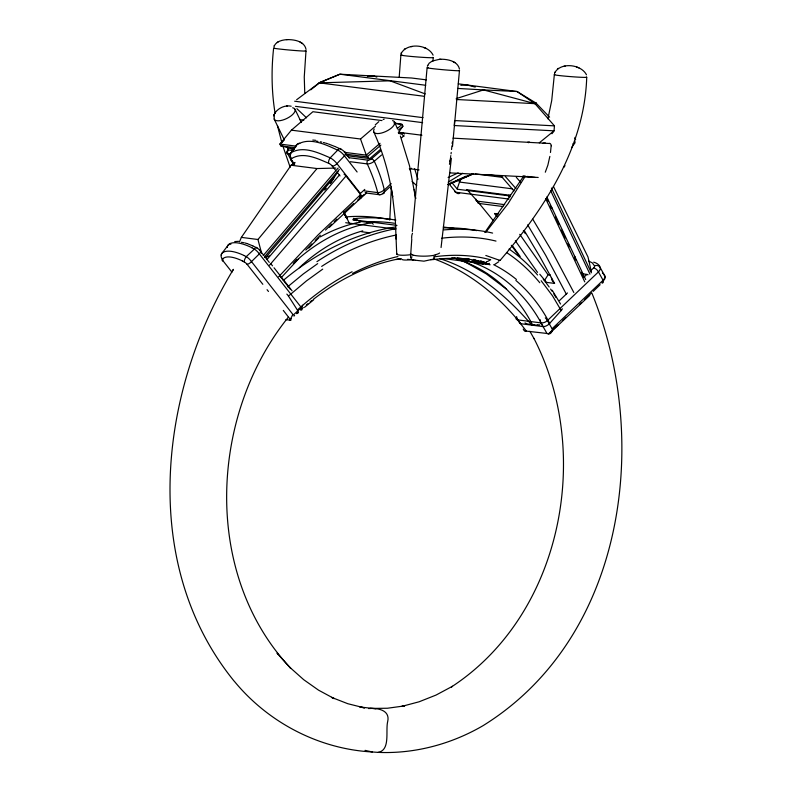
<?xml version="1.0" encoding="UTF-8"?>
<svg xmlns="http://www.w3.org/2000/svg" width="792" height="792" viewBox="0 0 792 792"><rect width="100%" height="100%" fill="white"/><g stroke="black" fill="none" stroke-linecap="round" stroke-linejoin="round"><path stroke-width="1.19" d="M510.553 196.03L457.35 189.219L457.449 188.11L459.518 182.061L512.068 188.793M384.546 191.456L384.546 191.416A8.653 3.821 50 0 0 384.526 190.872L384.348 189.981L391.169 183.576M395.99 239.006L396.04 236.679M540.075 319.592L540.609 322.255L546.955 333.422M516.592 316.582L517.453 319.73L526.383 331.115L546.985 333.462M389.773 220.117L391.406 186.942M551.361 277.606L552.163 280.606L554.558 283.397L545.302 282.209M468.656 260.716L468.963 258.608M410.583 256.172L411.791 239.075M554.351 74.656L551.717 100.534L547.916 118.82M400.881 54.994L399.178 77.418M452.311 142.085L452.173 143.689M586.723 77.25C584.526 147.589 544.451 208.831 500 260.489L499 260.35M427.106 67.766L412.325 231.412M432.957 61.133L433.254 57.588M458.281 83.833L517.037 91.516L534.996 103.673L554.449 125.859L554.034 130.838L551.974 133.739M273.636 48.104C271.23 69.736 271.567 91.684 275.072 113.187M443.381 258.568L485.1 263.914L485.12 262.37A213.206 148.797 -51.7 0 0 432.947 259.608L430.541 259.627M452.509 146.451L459.459 70.636M305.989 50.975L304.257 77.032L304.772 93.416M451.361 158.36L441.065 247.52M451.955 145.817L451.559 149.52M451.222 152.42L451.044 153.866M450.816 155.618L450.737 156.212M450.618 157.113L450.509 157.905M450.48 158.113L450.391 158.707M450.311 159.212L450.183 160.113M550.48 152.49L551.153 145.837M450.163 160.212L450.064 160.806M360.182 196.505L360.38 193.476L336.937 163.647A8.187 2.881 40.8 0 0 330.185 157.816C318.305 152.777 303.405 145.471 291.01 152.727A8.187 3.742 36.3 0 0 290.288 155.242M450.054 160.905L449.955 161.499M449.925 161.697L449.47 164.33M549.846 156.42L547.856 165.191L545.292 172.21M384.457 192.189L384.239 192.793M273.745 115.83L274.052 114.741L273.715 115.959C275.368 109.444 284.189 104.584 291.179 106.207M554.548 73.141C560.231 61.806 581.17 64.122 586.486 74.824M401.128 53.49C407.029 42.461 427.908 44.253 433.095 55.173M554.578 73.042L554.836 72.23M401.445 52.579L401.158 53.391M427.7 65.35L427.403 66.152L429.135 63.221L432.214 61.053L439.59 59.271M544.401 280.635L548.074 274.834L519.75 234.333M274.27 45.788C276.547 41.352 281.982 40.016 286.565 39.669M273.983 46.5L274.309 45.698M239.491 241.817L241.372 237.382L291.09 165.231L294.99 162.469L293.624 164.528M524.957 176.705L508.009 203.722L485.783 232.294M330.947 182.615L331.452 181.744M331.878 181.002L332.234 180.388M332.383 180.14L333.739 177.794L266.201 256.945L266.904 256.776M528.68 142.748L529.204 141.877M232.155 271.468L233.333 269.498M233.402 269.349C159.172 391.654 138.956 563.666 233.937 680.892L234.699 681.734C268.528 722.71 319.117 749.103 372.299 751.974L378.121 752.38C414.86 753.964 451.559 744.054 483.229 725.561L484.239 724.918C625.888 636.016 651.341 438.738 591.832 292.981M330.284 183.595L338.036 171.488M275.18 112.622L274.834 113.137M296.178 145.342C309.147 135.986 326.462 145.005 339.144 150.856A8.247 2.911 40.9 0 1 344.451 155.856L357.113 171.993M484.803 232.521L523.839 175.953M563.845 167.35L564.993 165.677M571.477 147.767L574.735 143.055M398.267 132.779L402.92 126.175L402.069 124.403L393.802 122.829M291.01 152.727L296.723 144.758A4.188 3.812 59.9 0 1 299.802 143.303M221.404 255.311A7.197 3.376 37.2 0 1 221.79 253.47L228.472 244.827M288.258 317.265C209.494 415.345 201.97 574.032 290.674 668.25L277.071 653.222L277.834 654.063M382.001 120.572L312.899 111.721L291.416 130.155L279.893 144.065L280.744 145.837L293.852 149.153M375.23 124.889L378.833 121.651M261.538 253.064L257.964 239.501L316.998 168.547L335.828 168.062M263.231 255.519L338.174 168.003M264.38 256.984L339.322 169.468M267.151 259.321L339.629 174.804M269.498 265.211L346.005 176.002A4.079 1.574 37.2 0 0 344.045 174.19M541.144 280.734L552.559 295.881L561.182 310.543L561.706 309.88A5.425 2.614 -33.7 0 0 562.32 308.741M561.191 310.523L549.133 323.987A5.425 2.604 -33.7 0 1 543.708 326.591L543.144 326.591M549.697 323.413C541.382 307.108 529.818 292.357 515.869 280.437M278.626 276.794L318.275 234.699L360.637 194.585L346.005 176.002M281.19 277.725L298.663 258.737M324.661 190.04L326.324 188.229M293.218 263.389L296.564 259.806M305.831 250.044L311.781 243.896M336.937 163.647L344.461 155.856A4.188 2.148 -38 0 0 344.599 151.975M330.195 157.826L337.798 150.044M308.791 248.094L319.027 237.61M315.196 240.412L320.334 235.224M325.512 230.086L331.581 224.156M291.426 318.552L289.803 320.136L285.912 319.641M259.687 250.232A3.693 1.426 37.2 0 0 257.004 248.005A4.247 1.376 -61 0 0 254.371 249.054A7.227 2.564 42.6 0 1 259.321 253.915L251.49 261.598A4.168 1.851 -40.7 0 1 246.995 264.251A3.683 1.426 37.2 0 0 244.193 261.924L242.312 260.994M221.819 253.49L222.582 252.856M329.383 227.324L361.172 197.703M583.704 277.418L586.991 274.27M590.278 271.121L593.574 267.953A3.693 1.633 -28.7 0 0 594.525 265.924L592.386 262.964L588.892 261.142M600.148 267.419A7.227 3.802 -29.1 0 1 598.435 271.923L547.411 320.572A5.108 2.881 -30.6 0 1 541.134 322.73M584.555 299.653L591.466 293.05M593.198 291.387L600.158 284.724M334.194 221.631L336.818 219.117M559.528 300.534L567.468 292.961M579.417 304.564L581.13 302.93M589.713 295.436L549.846 333.185M293.971 316.097L294.614 315.493M562.726 320.423L566.003 317.325M259.36 253.925L301.307 307.514L293.337 315.008L251.49 261.598A7.197 2.534 42.4 0 0 246.243 256.608L244.203 255.628M557.885 324.997L548.569 333.769A6.128 2.673 -28 0 1 547.203 333.759M299.317 267.736C317.216 250.787 338.887 237.461 362.746 230.858M296.545 313.682L297.832 312.484M360.38 193.476L364.795 189.407M343.847 212.494L353.608 203.544M389.743 187.041L382.536 193.684A5.524 3.317 -65.6 0 1 377.804 192.624L364.468 190.882M295.376 261.558C316.463 242.164 342.629 227.759 371.012 222.77L360.707 221.453M297.792 310.692L288.466 296.069L306.454 280.903L322.72 269.132M297.396 309.999C313.939 295.05 332.175 281.823 352.103 271.745M287.684 286.793L303.257 273.973L317.691 263.607M301.148 309.345L303.287 307.514M358.974 199.633L365.845 193.713M434.184 258.558L433.63 258.984M498.812 261.687L494.772 264.399M283.556 140.907L279.893 144.065L295.703 146.084M291.416 130.155L360.518 139.006L375.457 126.185M380.031 143.312L366.27 155.133L344.372 152.321M397.475 128.344L402.069 124.403L394.762 123.463M380.893 145.085L367.122 156.905L345.223 154.094M398.327 130.116L402.92 126.175M346.906 155.678L369.755 158.598L380.497 149.381M367.973 160.132A2.693 1.119 -25.7 0 0 371.478 158.826L380.615 150.985M377.725 192.575A138.719 68.053 49.4 0 0 367.26 163.895A5.376 2.237 -25.7 0 0 374.25 161.261L381.566 154.984M401.663 137.739L403.484 136.175A1.346 1.02 -81.3 0 1 404.316 135.976M358.717 199.129L357.835 199.881A4.534 1.742 37 0 0 358.796 199.752M359.598 198.366L364.003 194.594M365.765 193.08L366.647 192.327M283.229 280.467C315.365 253.39 354.093 233.155 395.931 226.918M409.583 169.755L411.404 168.26M306.316 304.969L307.84 303.722M304.504 307.336L313.662 299.841M539.312 142.808L554.034 130.838L454.222 125.532L454.638 120.562L554.449 125.859M310.761 89.813L320.275 82.239L339.936 74.21L411.632 78.012L426.363 79.853M223.403 258.568L222.77 259.132A3.683 1.426 37.2 0 0 223.304 261.182L231.957 272.181M310.127 301.871L311.662 300.663M313.206 299.465C338.432 279.873 367.736 264.865 399.257 258.776M296.624 99.742L319.235 82.843L323.908 81.804M294.673 164.102L292.119 160.855A4.138 1.604 37.2 0 1 291.674 158.509C303.346 151.51 317.503 158.539 328.72 163.33A4.128 1.594 37.2 0 1 332.264 166.063L335.323 169.953M558.261 68.35L557.429 68.914M404.979 48.777L404.276 49.233M278.071 41.927L277.259 42.431M448.193 182.16L462.746 173.26M456.36 99.495L534.996 103.673L536.036 103.069L549.598 117.147M433.402 259.123L423.948 261.172L415.236 260.212M448.133 177.487L458.202 172.894M448.183 184.298L466.191 176.121M502.742 177.17L501.742 177.24L501.356 176.388L488.06 174.656M448.163 184.516L472.883 173.666M448.282 184.556L473.23 173.785M448.252 184.625L473.141 173.973M424.433 96.317L319.235 82.843L339.936 74.21L425.69 85.269M264.756 257.519L269.428 255.945M456.182 98.634L483.506 89.912L517.037 91.516L536.036 103.069L533.59 102.752M383.17 119.503L384.179 119.196M290.832 320.097L283.298 310.415M396.079 259.558L401.306 258.529M565.161 66.142L563.953 66.32M412.127 46.53L410.899 46.708M234.729 241.58L238.639 241.322M539.788 324.829L537.768 325.007M367.419 76.547L373.468 75.814L376.814 77.101M368.557 708.573C376.962 707.761 390.377 709.761 387.704 721.472C385.348 730.709 390.684 750.133 378.121 752.38M286.526 105.999L287.526 105.89M486.437 262.439L485.872 262.449M460.845 85.318L466.874 84.902L475.22 87.09M287.625 39.62C294.515 39.541 304.573 41.342 306.039 49.411M440.639 59.222C447.668 59.162 457.697 61.014 459.469 69.062M510.583 194.911L508.543 195.04M439.481 59.271L440.748 59.212M286.457 39.669L287.734 39.61M410.642 257.053L412.107 256.984M414.919 260.073L407.583 259.33M538.213 177.458L450.024 172.904M319.235 82.843L390.1 80.824L425.235 93.921M370.102 708.434L387.397 708.246L404.722 705.87L401.821 706.375L419.067 701.801L435.996 695.089L452.45 686.298L451.44 686.941C562.231 614.612 593.178 453.222 533.877 338.273L534.145 338.788L529.878 331.294M545.53 143.055L544.302 143.035A3.435 3.039 -89.2 0 0 542.748 143.461M453.004 138.145L549.549 143.5M535.115 177.418L522.512 176.22M457.647 88.427L483.506 89.912L534.996 103.673M528.66 176.557L527.076 176.438M524.294 176.24L525.789 176.349M299.752 119.622L302.564 119.978A3.455 3.297 -78.5 0 1 303.752 120.414M312.8 140.055L315.711 140.323M534.154 324.908L528.046 324.067A30.71 13.256 -27.4 0 1 526.175 323.522L524.997 322.928M439.758 258.628C476.665 270.181 507.217 296.792 531.868 325.086A5.475 2.633 -33.6 0 0 532.749 324.958L533.62 324.71A5.425 2.623 -33.7 0 0 534.026 324.562M241.342 242.303L244.055 242.748M531.244 325.067L520.898 323.74C498.287 295.852 469.478 272.181 435.61 259.479M360.707 221.443L360.093 221.453A5.415 3.406 81.2 0 0 359.36 221.691L358.816 222.097A5.425 3.406 81.4 0 0 358.608 222.305M360.053 706.979L375.923 708.84M316.513 141.174L317.978 141.362M398.97 132.323L421.918 135.234M475.101 173.874L501.861 177.289M448.411 183.14L455.895 192.258L508.999 199.059M294.654 101.218L423.047 117.661M295.465 106.346L422.621 122.641M398.633 133.472L400.712 133.739A2.663 1.307 49.4 0 1 403.494 136.175M280.744 145.837L295.347 147.708M294.258 148.926L290.288 148.421L294.06 149.144M287.862 150.104A2.663 1.307 49.4 0 1 288.565 148.213A2.693 1.119 -25.7 0 0 288.506 149.955L293.466 150.589M349.094 157.717L367.963 160.142A2.703 2.02 -82.6 0 0 367.25 163.875M409.345 168.656L419.077 169.914M287.159 150.965A5.376 2.237 -25.7 0 0 287.803 153.707L290.773 154.094M350.351 161.726L367.231 163.895M291.09 165.231L316.998 168.547M466.468 189.496L466.755 189.654A3.92 1.742 -28.8 0 0 467.26 189.783L508.048 195.02L509.741 197.515M477.319 201.148L504.682 204.653M502.93 206.524L479.388 203.504L467.25 189.793M365.102 192.882L379.734 194.763M497.01 216.612L494.525 213.494L498.356 213.989M443.312 227.027L454.281 228.433M396.98 225.383L353.103 219.77L353.539 218.711A242.372 176.596 66.1 0 1 395.852 220.097M345.698 222.72L395.832 229.135M361.548 231.739L370.121 232.838M451.777 257.826L468.874 259.934A5.584 5.277 -87.6 0 1 466.191 258.588M548.193 274.715L550.311 274.982M241.372 237.382L257.964 239.501M517.552 319.879L540.986 322.879M372.299 751.974L365.053 750.37M455.935 192.308L455.895 192.258A5.524 3.416 78.3 0 0 459.677 193.198M354.242 218.79L354.856 218.939A5.722 5.316 -65.9 0 1 357.657 220.325M359.984 707.048L364.567 707.909L347.807 703.712L331.551 697.376L334.224 698.613L318.562 690.169L303.732 679.714L289.852 667.359M320.265 141.758L321.839 142.095M582.219 273.557L588.109 274.774M532.462 102.128L536.036 103.069M371.309 222.829L371.596 222.918A5.435 3.406 81.3 0 1 373.24 224.245M245.025 242.986L247.035 243.58M323.463 142.501L325.126 142.956M475.289 260.142L483.724 263.409L490.129 264.815L480.793 260.885M497.673 214.969L494.525 213.494M325.967 143.213L327.68 143.748M412.988 255.192L410.395 253.826M423.75 47.52L425.849 48.253M576.705 67.102L578.932 67.864M485.823 255.47L499.95 260.439M247.55 243.748L252.767 245.867M328.551 144.045L335.58 146.777M400.91 259.618L399.584 259.043M336.253 147.074L341.045 149.282A4.128 1.594 37.3 0 1 344.54 152.024M474.883 259.954L473.725 259.41M463.023 260.806L486.189 273.824L506.494 289.139M252.985 245.975L257.004 248.005M251.955 247.837L254.371 249.084L246.253 256.628A4.227 1.445 -62.1 0 0 244.193 261.934M453.064 61.618L454.945 62.657M299.97 42.006L302.584 43.6M525.373 330.799L525.393 330.818A6.128 2.713 -28.8 0 0 526.383 331.155M369.379 158.875L366.27 155.133L360.518 139.006M412.147 181.516L416.721 185.615M296.881 108.692L306.553 117.84M501.356 176.388L513.978 190.912M505.316 176.448L515.988 188.605M516.275 177.279L520.641 182.289M451.47 182.12L457.35 189.219M477.487 201.346L493.119 220.443M458.123 180.111L459.608 181.893A190.832 102.049 -41.5 0 1 460.964 179.24M539.778 274.22L545.985 281.724M543.243 279.16L544.757 281.091M336.877 171.923L340.015 175.903M263.805 255.45L259.697 250.232A4.227 1.901 -39.5 0 1 259.311 253.915M247.015 264.211L262.835 284.308M344.56 152.024L345.579 153.331M346.609 154.638L349.203 157.954M271.012 263.954L272.517 265.855M274.012 267.765L292.06 290.793M265.172 257.182L269.26 262.38M280.022 276.081L290.456 289.397M267.062 289.694L268.468 291.476M604.009 274.725L604.633 275.646A7.197 3.762 -28.9 0 1 603.039 280.249A4.168 2.218 43.2 0 1 602.029 283.09M546.262 283.041L549.183 287.031M515.344 240.758L537.53 272.379M512.513 245.896L520.196 256.529M511.305 245.282L518.295 254.965M550.608 289.07L551.994 291.139M288.466 296.069L288.021 295.446A5.425 2.346 41.9 0 0 286.823 294.109M552.212 290.258L560.558 304.019M553.816 293.941L556.014 297.505M532.778 219.216L552.707 252.648L573.814 292.466M527.66 224.869L545.757 255.4L566.25 294.04M523.373 230.541L525.334 233.67M524.512 230.967L539.936 256.826L554.558 283.397M599.494 266.29L604.633 275.646M547.411 320.572L552.073 328.749L603.068 280.259L598.465 271.933M344.183 213.375L347.183 218.661M344.223 213.484L347.223 218.78L344.203 213.434M553.43 186.466L588.001 257.024L591.337 271.686M284.437 140.154L274.24 119.206M301.376 122.483L294.98 109.256M574.695 256.321L585.694 279.566M551.42 188.031L591.327 272.824M550.559 190.466L589.941 274.151M551.875 207.751L575.081 257.152M546.619 197.921L548.183 201.247M550.272 205.692L551.311 207.92M555.489 216.81L559.142 224.582M561.756 230.135L565.409 237.917M568.013 243.471L569.577 246.807M574.794 257.915L575.843 260.142M581.585 272.359L583.674 276.804M545.599 198.515L584.734 281.843M546.846 196.96L552.262 208.583M343.936 211.712L349.064 222.809M394.555 122.047L397.564 128.997M373.774 131.927C383.11 152.46 389.248 174.359 392.654 196.634L391.248 188.229L391.387 189.031M575.012 137.382L575.616 139.56M290.189 167.3L282.883 146.114M400.366 136.066L409.484 165.647L415.632 198.436L415.513 197.703M414.632 168.726L417.958 179.22M281.863 142.699L277.418 125.522M414.275 189.427L415.632 198.436M392.535 195.862L395.307 219.641L396.723 253.965M485.149 262.697L485.149 262.786A5.475 4.861 55.4 0 0 485.902 262.706M434.155 256.836A218.78 153.232 -52.3 0 1 490.713 259.835M490.288 259.509A5.692 4.544 -41.2 0 1 486.496 261.756M413.711 260.033A5.712 2.841 -88.8 0 1 410.603 257.093M489.367 263.33A5.712 5.376 88.3 0 1 485.12 263.825M434.036 256.677A5.692 1.346 86.3 0 1 433.57 259.083M468.824 259.479A5.564 5.059 -63.5 0 1 466.29 258.608M457.261 257.826A213.454 148.965 -51.7 0 1 468.795 259.717M411.701 238.194A5.603 2.792 -88.9 0 1 412.523 233.264M353.113 219.849A5.742 5.396 -70.8 0 1 356.529 220.671M443.649 227.888A242.372 170.28 -52.8 0 1 476.695 230.62M366.656 221.78A236.709 172.062 65.6 0 1 394.367 223.255M353.45 218.374A5.722 4.554 47.5 0 1 354.202 218.404M441.708 238.204A236.263 165.469 -52.3 0 1 496 241.085M443.975 229.908A242.075 170.072 -52.8 0 1 492.614 233.086M345.292 216.988A242.075 176.378 66.1 0 1 389.179 219.503M537.758 325.017A34.492 14.89 -27.4 0 1 534.164 324.908M290.803 320.077A6.128 2.327 36.6 0 1 289.763 320.087M222.71 259.202A4.227 3.901 37.9 0 1 221.869 253.529M230.917 244.144A4.247 3.901 31.4 0 0 227.73 245.688A7.227 3.416 37.4 0 0 227.393 247.47M228.304 244.698A37.244 14.395 37.2 0 1 251.925 247.718M222.473 252.767A36.551 14.127 37.2 0 1 244.174 255.549M223.235 258.43A30.957 11.969 37.2 0 1 242.273 260.865M301.445 307.563A5.108 1.792 45.8 0 1 300.485 309.989M302.633 305.227A4.158 2.089 -36.5 0 1 301.237 307.484M223.265 261.212A4.168 2.416 -35.4 0 1 222.136 258.935M292.495 314.899A6.118 2.297 -68.5 0 1 290.654 318.513M291.634 158.548A4.178 3.782 61.5 0 1 291.06 152.777M337.808 150.074A4.188 2 -66.2 0 1 341.065 149.243M328.68 163.38A4.178 2.039 -66.2 0 1 330.205 157.865M336.897 163.637A4.138 2.128 -38.1 0 1 332.234 166.112M292.09 160.895A4.138 2.119 -38.1 0 1 291.08 159.014M359.855 196.159A7.514 3.049 87.5 0 1 359.291 198.495M295.97 146.777A8.257 3.772 36.5 0 1 296.198 145.352M360.627 194.585A5.386 2.079 37.2 0 1 360.083 197.792M320.324 236.867A261.776 186.041 87.7 0 1 360.756 221.899M297.812 310.702A5.425 2.346 41.8 0 1 297.059 313.493M352.549 273.428A236.303 188.615 -69.2 0 1 397.911 256.509M316.929 261.657A261.776 210.89 -71.3 0 1 395.921 228.66M321.661 266.409A256.37 207.098 -71.6 0 1 396.376 234.976M287.803 153.707A2.703 2.069 -82.6 0 1 288.506 149.975M400.693 133.69A4.029 3.099 -83.1 0 1 404.445 134.006M371.488 158.836A2.663 1.307 49.4 0 1 374.269 161.261M293.654 164.716A138.719 68.053 49.4 0 1 287.763 153.707M374.309 161.271A124.176 60.925 49.4 0 1 384.288 189.882M384.14 189.882A5.247 2.228 -26.5 0 1 377.616 192.783M384.348 191.317A9.049 4 49.9 0 1 384.328 192.05M384.13 192.723A6.029 2.802 47.6 0 1 382.714 193.773M392.575 120.612A11.504 4.782 -25.7 0 1 385.773 131.512A11.504 4.782 -25.7 0 1 374.22 129.017M412.068 254.489A11.504 2.119 -5.6 0 1 400.673 255.182A11.504 2.119 -5.6 0 1 396.931 253.499M412.137 259.41A6.089 1.02 -4.4 0 1 405.692 260.033A6.089 1.02 -4.4 0 1 402.138 259.38M292.644 107.781A11.504 4.782 -25.7 0 1 286.872 118.444A11.504 4.782 -25.7 0 1 274.438 116.701M458.885 70.429A16.236 0.535 5.1 0 1 442.649 69.676A16.236 0.535 5.1 0 1 428.076 67.666M435.679 254.935A14.84 3.247 -1.1 0 1 413.236 255.143M439.61 253.014A16.216 4.059 -1.1 0 1 435.174 254.796M305.296 50.747A16.236 0.535 5.1 0 1 289.793 50.074A16.236 0.535 5.1 0 1 274.339 48.015M549.598 143.322A2.683 2.376 -89.2 0 1 551.282 145.787M432.778 57.38A16.236 0.653 4.5 0 1 416.216 56.876A16.236 0.653 4.5 0 1 401.851 54.856M586.347 77.062A16.236 0.653 4.5 0 1 570.309 76.596A16.236 0.653 4.5 0 1 554.836 74.547M574.566 140.441A11.504 4.109 34.4 0 1 572.883 143.906M455.766 192.347A6.029 3.079 -39.6 0 1 454.549 190.852M527.848 142.085A2.713 0.812 29.1 0 1 528.521 142.451M493.654 264.677A236.303 166.419 -71.9 0 1 516.414 279.467M532.155 325.116A5.475 2.633 -33.6 0 1 531.679 324.829M531.363 324.403A5.425 2.614 -33.7 0 1 531.284 324.205M458.36 259.588A8.93 8.752 -3.4 0 1 454.37 257.747M509.038 249.025A261.776 183.873 -74 0 1 537.58 274.992M506.87 252.737A256.37 179.665 -74.3 0 1 539.768 282.724M520.334 323.591A5.425 2.623 -33.5 0 1 519.394 321.948M477.299 201.158A5.386 2.386 -28.7 0 1 476.042 199.178M479.378 203.514A4.554 2.02 -28.9 0 1 478.437 203.089M477.972 203.019A6.89 3.267 -75.8 0 1 477.398 201.128M593.673 262.182A37.244 16.483 -28.7 0 1 599.692 266.181M594.505 265.894A4.247 3.802 -19.2 0 1 600.069 267.448M604.583 275.675A4.227 3.802 -22.3 0 1 603.9 280.18M593.564 267.934A4.227 2.178 42.8 0 1 598.376 271.913M602.385 272.963A36.551 16.177 -28.7 0 1 604.138 274.656M517.671 319.72A5.108 2.049 -37.4 0 1 516.275 318.067M545.302 317.889A4.158 1.891 44.6 0 1 547.322 320.542M525.195 331.373A6.118 4.336 -84.7 0 1 523.235 329.106M552.351 328.779A6.118 4.891 63.8 0 1 548.648 334.105M602.534 282.318A3.683 1.624 -28.7 0 1 602.306 282.605M275.398 112.316L275.042 112.811L275.398 112.316M468.636 261.063L458.33 259.736C490.911 269.894 517.493 295.099 532.739 325.255L543.045 326.581C527.799 296.416 501.217 271.21 468.636 261.063M575.299 138.155L575.457 138.679L575.299 138.155M474.329 262.32A6.089 0.584 13.9 0 0 483.437 264.073A6.089 0.584 13.9 0 0 474.834 261.4A6.089 0.584 13.9 0 0 474.329 262.32"/></g></svg>
